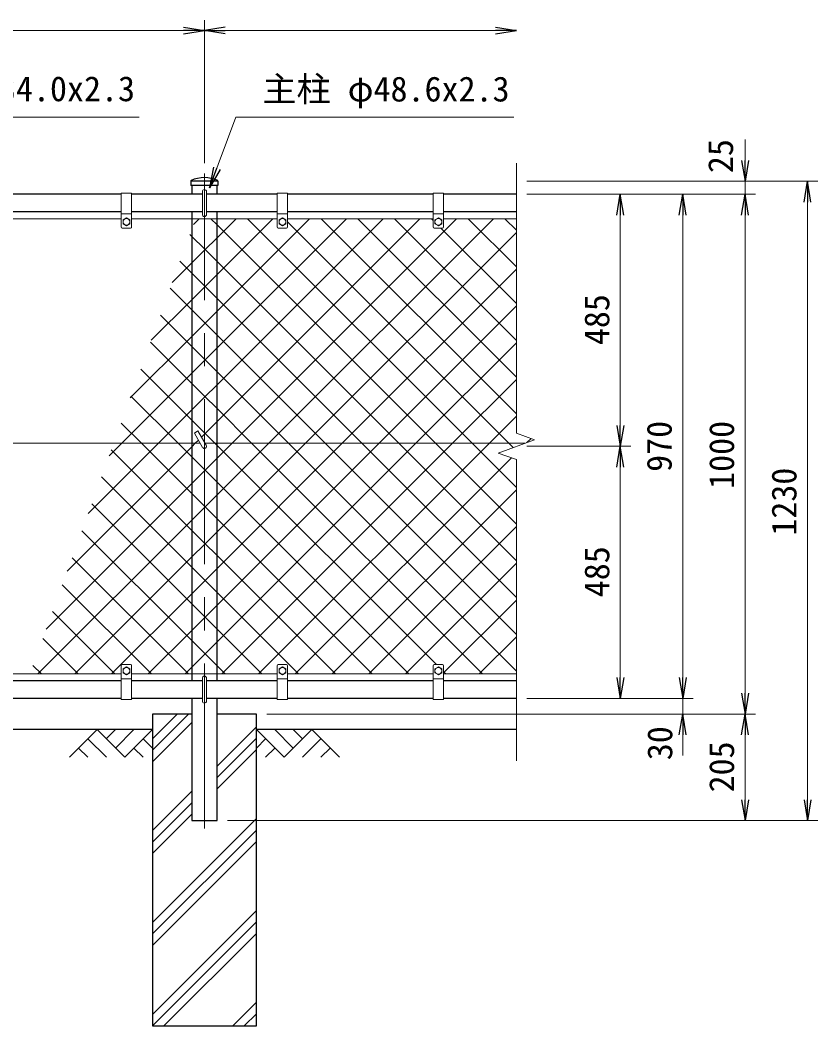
# Model space of a CAD drawing. Units: millimetres, scale not verified. Extents: x -4200 to 4200, y -2970 to 2970.
# Drawn here: x -1939 to -405, y -1140 to 795 of the extents above; entities that cross this region are included whole.
import ezdxf
from ezdxf.enums import TextEntityAlignment as Align

# ---------------------------------------------------------------- set-up
doc = ezdxf.new("R2010")
doc.units = ezdxf.units.MM
doc.header["$LTSCALE"] = 10
doc.linetypes.add('USER1', pattern=[50.8, 31.75, -6.35, 6.35, -6.35])
for name, color, linetype, lineweight in [('0-0_D-STR1', 1, 'Continuous', 25), ('0-1_D-DCR-HCH', 7, 'Continuous', 13), ('0-2_D-STR3', 3, 'Continuous', 13), ('0-3_D-STR2', 7, 'Continuous', 13), ('0-4_D-BMK', 2, 'USER1', 13), ('0-5_D-STR-DIM', 7, 'Continuous', 13), ('0-8_D-STR4', 7, 'Continuous', 25), ('0-9_D-BGD', 7, 'Continuous', 25), ('0-A_D-STR-TXT', 7, 'Continuous', 13)]:
    doc.layers.add(name, color=color, linetype=linetype, lineweight=lineweight)
doc.layers.add('0-6_0', color=7, linetype='Continuous')
doc.styles.add('ＭＳ ゴシック', font='')
doc.styles.get('ＭＳ ゴシック').set_extended_font_data('MS Gothic')

# ---------------------------------------------------------------- blocks, each defined once
blk = doc.blocks.new('_Open')
at = {"layer": '0-6_0'}
blk.add_line((-10, 1.667), (0, 0), dxfattribs=at)
blk.add_lwpolyline([(-10, -1.667), (0, 0), (-10, 0)], dxfattribs=at)

msp = doc.modelspace()

# ---------------------------------------------------------------- linework, layer by layer
at = {"layer": '0-0_D-STR1'}
for p, q in [((-1610.75, 485.56), (-1610.75, 477.23)), ((-1558.55, 485.23), (-1610.75, 485.23)), ((-1558.55, 485.56), (-1558.55, 477.23)), ((-1558.55, 477.23), (-1610.75, 477.23)), ((-1608.95, 477.23), (-1608.95, 460.23)), ((-1560.35, 460.23), (-1560.35, 477.23)), ((-1744.65, 460.23), (-2024.65, 460.23)), ((-1588.65, 460.23), (-1724.65, 460.23)), ((-1444.65, 460.23), (-1580.65, 460.23)), ((-1144.65, 460.23), (-1424.65, 460.23)), ((-984.65, 460.23), (-1124.65, 460.23)), ((-1744.65, 426.23), (-2024.65, 426.23)), ((-1588.65, 426.23), (-1724.65, 426.23)), ((-1608.95, 426.23), (-1608.95, -475.77)), ((-1444.65, 426.23), (-1580.65, 426.23)), ((-1560.35, -475.77), (-1560.35, 426.23)), ((-1144.65, 426.23), (-1424.65, 426.23)), ((-984.65, 426.23), (-1124.65, 426.23)), ((-1744.65, -475.77), (-2024.65, -475.77)), ((-1588.65, -475.77), (-1724.65, -475.77)), ((-1444.65, -475.77), (-1580.65, -475.77)), ((-1144.65, -475.77), (-1424.65, -475.77)), ((-984.65, -475.77), (-1124.65, -475.77)), ((-1744.65, -509.77), (-2024.65, -509.77)), ((-1588.65, -509.77), (-1724.65, -509.77)), ((-1444.65, -509.77), (-1580.65, -509.77)), ((-1144.65, -509.77), (-1424.65, -509.77)), ((-984.65, -509.77), (-1124.65, -509.77))]:
    msp.add_line(p, q, dxfattribs=at)
msp.add_lwpolyline([(-1608.95, -509.77), (-1608.95, -744.77), (-1560.35, -744.77), (-1560.35, -509.77)], dxfattribs=at)
for centre, radius, start, end in [((-1609.75, 485.56), 1, 122.29827, 180), ((-1584.65, 432.89), 59.34, 64.40505, 115.59495), ((-1559.55, 485.56), 1, 0, 57.70173)]:
    msp.add_arc(centre, radius, start, end, dxfattribs=at)
at = {"layer": '0-1_D-DCR-HCH'}
for p, q in [((-1684.65, -609.43), (-1615, -539.77)), ((-1684.65, -587.33), (-1637.1, -539.77)), ((-1684.65, -631.52), (-1608.95, -555.82)), ((-1791.08, -569.77), (-1844.29, -622.99)), ((-1791.08, -569.77), (-1737.87, -622.99)), ((-1773.34, -587.51), (-1755.6, -569.77)), ((-1755.6, -605.25), (-1720.13, -569.77)), ((-1737.87, -622.99), (-1684.65, -569.77)), ((-1560.35, -639.81), (-1484.65, -564.11)), ((-1431.44, -622.99), (-1484.65, -569.77)), ((-1413.7, -605.25), (-1449.18, -569.77)), ((-1378.23, -569.77), (-1431.44, -622.99)), ((-1395.87, -587.6), (-1413.7, -569.77)), ((-1378.23, -569.77), (-1325.02, -622.99)), ((-1808.82, -587.51), (-1773.18, -622.99)), ((-1702.39, -587.51), (-1684.65, -605.17)), ((-1560.35, -661.9), (-1484.65, -586.2)), ((-1466.92, -587.51), (-1484.65, -605.17)), ((-1360.49, -587.51), (-1396.13, -622.99)), ((-1826.55, -605.25), (-1808.73, -622.99)), ((-1720.13, -605.25), (-1702.31, -622.99)), ((-1560.35, -684), (-1484.65, -608.3)), ((-1449.18, -605.25), (-1467, -622.99)), ((-1342.76, -605.25), (-1360.57, -622.99)), ((-1684.65, -764.11), (-1608.95, -688.41)), ((-1684.65, -786.2), (-1608.95, -710.5)), ((-1684.65, -808.3), (-1608.95, -732.6)), ((-1684.65, -940.88), (-1484.65, -740.88)), ((-1684.65, -962.98), (-1484.65, -762.98)), ((-1684.65, -985.08), (-1484.65, -785.08)), ((-1684.65, -1117.66), (-1484.65, -917.66)), ((-1684.65, -1139.76), (-1484.65, -939.76)), ((-1662.57, -1139.77), (-1484.65, -961.85)), ((-1529.99, -1139.77), (-1484.65, -1094.44)), ((-1507.89, -1139.77), (-1484.65, -1116.53)), ((-1485.8, -1139.77), (-1484.65, -1138.63))]:
    msp.add_line(p, q, dxfattribs=at)
at = {"layer": '0-2_D-STR3'}
for p, q in [((-1588.65, 421.23), (-1588.65, 465.23)), ((-1580.65, 421.23), (-1580.65, 465.23)), ((-1744.65, 462.23), (-1744.65, 397.23)), ((-1724.65, 462.23), (-1744.65, 462.23)), ((-1724.65, 462.23), (-1724.65, 397.23)), ((-1444.65, 462.23), (-1444.65, 397.23)), ((-1424.65, 462.23), (-1444.65, 462.23)), ((-1424.65, 462.23), (-1424.65, 397.23)), ((-1144.65, 462.23), (-1144.65, 397.23)), ((-1124.65, 462.23), (-1144.65, 462.23)), ((-1124.65, 462.23), (-1124.65, 397.23)), ((-2024.65, 413.23), (-1744.65, 413.23)), ((-1724.65, 422.23), (-1744.65, 422.23)), ((-1741.15, 410.97), (-1734.65, 414.73)), ((-1741.15, 410.97), (-1741.15, 403.48)), ((-1734.65, 414.73), (-1728.15, 410.97)), ((-1728.15, 410.97), (-1728.15, 403.48)), ((-1724.65, 413.23), (-1444.65, 413.23)), ((-1424.65, 422.23), (-1444.65, 422.23)), ((-1441.15, 410.97), (-1434.65, 414.73)), ((-1441.15, 410.97), (-1441.15, 403.48)), ((-1434.65, 414.73), (-1428.15, 410.97)), ((-1428.15, 410.97), (-1428.15, 403.48)), ((-1424.65, 413.23), (-1144.65, 413.23)), ((-1124.65, 422.23), (-1144.65, 422.23)), ((-1141.15, 410.97), (-1134.65, 414.73)), ((-1141.15, 410.97), (-1141.15, 403.48)), ((-1134.65, 414.73), (-1128.15, 410.97)), ((-1128.15, 410.97), (-1128.15, 403.48)), ((-1124.65, 413.23), (-984.65, 413.23)), ((-1726.65, 395.23), (-1742.65, 395.23)), ((-1426.65, 395.23), (-1442.65, 395.23)), ((-1126.65, 395.23), (-1142.65, 395.23)), ((-1604.05, 0.82), (-1597.12, 4.82)), ((-1604.05, 0.82), (-1588.12, -26.77)), ((-1597.12, 4.82), (-1581.19, -22.77)), ((-1592.74, -18.77), (-3383.5, -18.77)), ((-968.17, -18.77), (-1583.5, -18.77)), ((-1726.65, -444.77), (-1742.65, -444.77)), ((-1426.65, -444.77), (-1442.65, -444.77)), ((-1126.65, -444.77), (-1142.65, -444.77)), ((-2024.65, -462.77), (-1744.65, -462.77)), ((-1744.65, -511.77), (-1744.65, -446.77)), ((-1741.15, -460.52), (-1741.15, -453.03)), ((-1741.15, -460.52), (-1734.65, -464.27)), ((-1734.65, -464.27), (-1728.15, -460.52)), ((-1728.15, -460.52), (-1728.15, -453.03)), ((-1724.65, -511.77), (-1724.65, -446.77)), ((-1724.65, -462.77), (-1444.65, -462.77)), ((-1444.65, -511.77), (-1444.65, -446.77)), ((-1441.15, -460.52), (-1441.15, -453.03)), ((-1441.15, -460.52), (-1434.65, -464.27)), ((-1434.65, -464.27), (-1428.15, -460.52)), ((-1428.15, -460.52), (-1428.15, -453.03)), ((-1424.65, -511.77), (-1424.65, -446.77)), ((-1424.65, -462.77), (-1144.65, -462.77)), ((-1144.65, -511.77), (-1144.65, -446.77)), ((-1141.15, -460.52), (-1141.15, -453.03)), ((-1141.15, -460.52), (-1134.65, -464.27)), ((-1134.65, -464.27), (-1128.15, -460.52)), ((-1128.15, -460.52), (-1128.15, -453.03)), ((-1124.65, -511.77), (-1124.65, -446.77)), ((-1124.65, -462.77), (-984.65, -462.77)), ((-1724.65, -471.77), (-1744.65, -471.77)), ((-1588.65, -514.77), (-1588.65, -470.77)), ((-1580.65, -514.77), (-1580.65, -470.77)), ((-1424.65, -471.77), (-1444.65, -471.77)), ((-1124.65, -471.77), (-1144.65, -471.77)), ((-1724.65, -511.77), (-1744.65, -511.77)), ((-1424.65, -511.77), (-1444.65, -511.77)), ((-1124.65, -511.77), (-1144.65, -511.77))]:
    msp.add_line(p, q, dxfattribs=at)
for points in [[(-1741.15, 403.48), (-1734.65, 399.73), (-1728.15, 403.48)], [(-1441.15, 403.48), (-1434.65, 399.73), (-1428.15, 403.48)], [(-1141.15, 403.48), (-1134.65, 399.73), (-1128.15, 403.48)], [(-1741.15, -453.03), (-1734.65, -449.27), (-1728.15, -453.03)], [(-1441.15, -453.03), (-1434.65, -449.27), (-1428.15, -453.03)], [(-1141.15, -453.03), (-1134.65, -449.27), (-1128.15, -453.03)]]:
    msp.add_lwpolyline(points, dxfattribs=at)
for centre in [(-1734.65, 407.23), (-1434.65, 407.23), (-1134.65, 407.23), (-1734.65, -456.77), (-1434.65, -456.77), (-1134.65, -456.77)]:
    msp.add_circle(centre, 6.49, dxfattribs=at)
for centre, radius, start, end in [((-1584.65, 465.23), 4, 0, 180), ((-1584.65, 421.23), 4, 180, 0), ((-1742.65, 397.23), 2, 180, 270), ((-1726.65, 397.23), 2, 270, 0), ((-1442.65, 397.23), 2, 180, 270), ((-1426.65, 397.23), 2, 270, 0), ((-1142.65, 397.23), 2, 180, 270), ((-1126.65, 397.23), 2, 270, 0), ((-1584.65, -24.77), 4, 210, 30), ((-1742.65, -446.77), 2, 90, 180), ((-1726.65, -446.77), 2, 0, 90), ((-1442.65, -446.77), 2, 90, 180), ((-1426.65, -446.77), 2, 0, 90), ((-1142.65, -446.77), 2, 90, 180), ((-1126.65, -446.77), 2, 0, 90), ((-1584.65, -470.77), 4, 0, 180), ((-1584.65, -514.77), 4, 180, 0)]:
    msp.add_arc(centre, radius, start, end, dxfattribs=at)
at = {"layer": '0-3_D-STR2'}
for p, q in [((-1605.92, 401.81), (-1594.5, 413.23)), ((-1560.35, 376.66), (-1523.79, 413.23)), ((-1560.35, 305.95), (-1453.08, 413.23)), ((-1560.35, 164.53), (-1311.65, 413.23)), ((-1560.35, 93.82), (-1240.94, 413.23)), ((-984.65, 37.74), (-1360.14, 413.23)), ((-984.65, 108.45), (-1289.43, 413.23)), ((-984.65, 179.16), (-1218.72, 413.23)), ((-1144.65, 409.87), (-1148.01, 413.23)), ((-984.65, 320.58), (-1077.3, 413.23)), ((-984.65, 391.29), (-1006.59, 413.23)), ((-984.65, 249.87), (-1130.01, 395.23)), ((-1608.95, 379.2), (-1612.76, 383)), ((-1584.65, 354.9), (-1608.95, 379.2)), ((-1584.65, 352.36), (-1560.35, 376.66)), ((-1390.1, -18.77), (-984.65, 386.67)), ((-1608.95, 328.06), (-1584.65, 352.36)), ((-1560.35, 330.6), (-1584.65, 354.9)), ((-1608.95, 308.49), (-1631.63, 331.16)), ((-1210.98, -18.77), (-1560.35, 330.6)), ((-1646.38, 290.63), (-1608.95, 328.06)), ((-1319.39, -18.77), (-984.65, 315.96)), ((-1584.65, 284.19), (-1608.95, 308.49)), ((-1584.65, 281.65), (-1560.35, 305.95)), ((-1608.95, 237.78), (-1650.5, 279.32)), ((-1608.95, 257.35), (-1584.65, 281.65)), ((-1560.35, 259.89), (-1584.65, 284.19)), ((-1686.85, 179.46), (-1608.95, 257.35)), ((-1281.69, -18.77), (-1560.35, 259.89)), ((-1584.65, 213.48), (-1608.95, 237.78)), ((-1248.68, -18.77), (-984.65, 245.25)), ((-1608.95, 167.07), (-1669.37, 227.48)), ((-1560.35, 189.18), (-1584.65, 213.48)), ((-1352.4, -18.77), (-1560.35, 189.18)), ((-1177.97, -18.77), (-984.65, 174.54)), ((-1584.65, 142.77), (-1608.95, 167.07)), ((-1584.65, 140.23), (-1560.35, 164.53)), ((-1608.95, 115.93), (-1584.65, 140.23)), ((-1560.35, 118.47), (-1584.65, 142.77)), ((-1423.11, -18.77), (-1560.35, 118.47)), ((-1743.65, -18.77), (-1608.95, 115.93)), ((-1107.26, -18.77), (-984.65, 103.83)), ((-1584.65, 69.52), (-1560.35, 93.82)), ((-1635.25, -18.77), (-1725.97, 71.95)), ((-1608.95, 45.22), (-1584.65, 69.52)), ((-1672.94, -18.77), (-1608.95, 45.22)), ((-1705.96, -18.77), (-1744.84, 20.11)), ((-1036.55, -18.77), (-984.65, 33.12)), ((-1808.24, -154.07), (-1672.94, -18.77)), ((-1767.78, -42.89), (-1743.65, -18.77)), ((-1608.95, -115.78), (-1705.96, -18.77)), ((-1608.95, -45.07), (-1635.25, -18.77)), ((-1560.35, -189.03), (-1390.1, -18.77)), ((-1560.35, -259.74), (-1319.39, -18.77)), ((-1560.35, -330.45), (-1248.68, -18.77)), ((-1560.35, -401.16), (-1177.97, -18.77)), ((-1551.26, -462.77), (-1107.26, -18.77)), ((-1480.55, -462.77), (-1036.55, -18.77)), ((-984.65, -457.23), (-1423.11, -18.77)), ((-984.65, -386.52), (-1352.4, -18.77)), ((-984.65, -315.81), (-1281.69, -18.77)), ((-984.65, -245.1), (-1210.98, -18.77)), ((-964.5, -17.44), (-956.45, -9.39)), ((-1608.95, -186.49), (-1763.71, -31.73)), ((-1584.65, -69.37), (-1608.95, -45.07)), ((-1409.84, -462.77), (-994.06, -47)), ((-1560.35, -93.67), (-1584.65, -69.37)), ((-1608.95, -257.2), (-1782.58, -83.57)), ((-1191.25, -462.77), (-1560.35, -93.67)), ((-1584.65, -140.08), (-1608.95, -115.78)), ((-1339.13, -462.77), (-984.65, -108.3)), ((-1608.95, -327.91), (-1801.45, -135.41)), ((-1560.35, -164.38), (-1584.65, -140.08)), ((-1261.96, -462.77), (-1560.35, -164.38)), ((-1608.95, -398.62), (-1820.32, -187.26)), ((-1584.65, -210.79), (-1608.95, -186.49)), ((-1584.65, -213.33), (-1560.35, -189.03)), ((-1268.42, -462.77), (-984.65, -179.01)), ((-1560.35, -235.09), (-1584.65, -210.79)), ((-1608.95, -237.63), (-1584.65, -213.33)), ((-1615.51, -462.77), (-1839.19, -239.1)), ((-1834.1, -462.77), (-1608.95, -237.63)), ((-1332.67, -462.77), (-1560.35, -235.09)), ((-1197.7, -462.77), (-984.65, -249.72)), ((-1584.65, -281.5), (-1608.95, -257.2)), ((-1584.65, -284.04), (-1560.35, -259.74)), ((-1608.95, -308.34), (-1584.65, -284.04)), ((-1560.35, -305.8), (-1584.65, -281.5)), ((-1686.22, -462.77), (-1858.06, -290.94)), ((-1763.39, -462.77), (-1608.95, -308.34)), ((-1403.38, -462.77), (-1560.35, -305.8)), ((-1584.65, -352.21), (-1608.95, -327.91)), ((-1124.65, -460.43), (-984.65, -320.43)), ((-1756.93, -462.77), (-1876.92, -342.78)), ((-1584.65, -354.75), (-1560.35, -330.45)), ((-1608.95, -379.05), (-1584.65, -354.75)), ((-1560.35, -376.51), (-1584.65, -352.21)), ((-1692.68, -462.77), (-1608.95, -379.05)), ((-1474.09, -462.77), (-1560.35, -376.51)), ((-1827.64, -462.77), (-1895.79, -394.62)), ((-1584.65, -422.92), (-1608.95, -398.62)), ((-1584.65, -425.46), (-1560.35, -401.16)), ((-1056.28, -462.77), (-984.65, -391.14)), ((-1608.95, -449.76), (-1584.65, -425.46)), ((-1560.35, -447.22), (-1584.65, -422.92)), ((-1898.35, -462.77), (-1914.66, -446.46)), ((-1621.97, -462.77), (-1608.95, -449.76)), ((-1544.8, -462.77), (-1560.35, -447.22)), ((-1120.54, -462.77), (-1124.65, -458.66)), ((-985.57, -462.77), (-984.65, -461.85))]:
    msp.add_line(p, q, dxfattribs=at)
for points in [[(-1904.81, -462.77), (-1608.95, -166.92), (-1584.65, -142.62), (-1560.35, -118.32), (-1460.81, -18.77), (-1028.81, 413.23)], [(-1889.17, -376.42), (-1608.95, -96.21), (-1584.65, -71.91), (-1560.35, -47.61), (-1531.52, -18.77), (-1099.52, 413.23)], [(-1727.31, 68.28), (-1608.95, 186.64), (-1584.65, 210.94), (-1560.35, 235.24), (-1382.37, 413.23)], [(-1590.36, -6.9), (-1584.65, -1.19), (-1560.35, 23.11), (-1170.23, 413.23)], [(-984.65, -174.39), (-1140.27, -18.77), (-1560.35, 401.31), (-1572.27, 413.23)], [(-984.65, -103.68), (-1069.56, -18.77), (-1501.56, 413.23)], [(-990.66, -26.96), (-998.85, -18.77), (-1424.65, 407.03)], [(-1049.83, -462.77), (-1493.83, -18.77), (-1560.35, 47.76), (-1584.65, 72.06), (-1608.95, 96.36), (-1688.24, 175.64)], [(-1138.54, -444.77), (-1560.35, -22.96), (-1564.54, -18.77), (-1584.65, 1.34), (-1608.95, 25.64), (-1707.11, 123.8)], [(-1848.7, -265.24), (-1608.95, -25.49), (-1602.23, -18.77), (-1596.21, -12.75)]]:
    msp.add_lwpolyline(points, dxfattribs=at)
at = {"layer": '0-4_D-BMK'}
msp.add_line((-1584.65, -759.77), (-1584.65, 500.23), dxfattribs=at)
at = {"layer": '0-5_D-STR-DIM'}
for p, q in [((-1584.65, 520.23), (-1584.65, 795.23)), ((-1584.65, 520.23), (-1584.65, 795.23)), ((-3344.65, 775.23), (-1624.65, 775.23)), ((-1544.65, 775.23), (-1024.65, 775.23)), ((-544.65, 525.23), (-544.65, 565.23)), ((-984.65, 520.23), (-984.65, 0.88)), ((-964.65, 485.23), (-404.65, 485.23)), ((-964.65, 485.23), (-524.65, 485.23)), ((-544.65, 460.23), (-544.65, 485.23)), ((-964.65, 460.23), (-644.65, 460.23)), ((-964.65, 460.23), (-524.65, 460.23)), ((-964.65, 460.23), (-524.65, 460.23)), ((-964.65, 460.23), (-764.65, 460.23)), ((-424.65, 445.23), (-424.65, -704.77)), ((-784.65, 15.23), (-784.65, 420.23)), ((-664.65, 420.23), (-664.65, -469.77)), ((-544.65, -499.77), (-544.65, 420.23)), ((-544.65, 420.23), (-544.65, 380.23)), ((-949.42, -11.95), (-984.65, 0.88)), ((-1019.89, -37.6), (-949.42, -11.95)), ((-984.65, -50.42), (-1019.89, -37.6)), ((-964.65, -24.77), (-764.65, -24.77)), ((-964.65, -24.77), (-764.65, -24.77)), ((-984.65, -50.42), (-984.65, -629.77)), ((-784.65, -469.77), (-784.65, -64.77)), ((-664.65, -469.77), (-664.65, -429.77)), ((-964.65, -509.77), (-644.65, -509.77)), ((-964.65, -509.77), (-644.65, -509.77)), ((-964.65, -509.77), (-764.65, -509.77)), ((-664.65, -509.77), (-664.65, -539.77)), ((-1464.65, -539.77), (-644.65, -539.77)), ((-1464.65, -539.77), (-524.65, -539.77)), ((-1464.65, -539.77), (-524.65, -539.77)), ((-664.65, -579.77), (-664.65, -619.77)), ((-544.65, -579.77), (-544.65, -704.77)), ((-1540.35, -744.77), (-404.65, -744.77)), ((-1330.35, -744.77), (-524.65, -744.77))]:
    msp.add_line(p, q, dxfattribs=at)
at = {"layer": '0-8_D-STR4'}
msp.add_line((-1484.65, -539.77), (-1560.35, -539.77), dxfattribs=at)
msp.add_lwpolyline([(-1608.95, -539.77), (-1684.65, -539.77), (-1684.65, -1139.77), (-1484.65, -1139.77), (-1484.65, -539.77)], dxfattribs=at)
at = {"layer": '0-9_D-BGD'}
for p, q in [((-1684.65, -569.77), (-3284.65, -569.77)), ((-984.65, -569.77), (-1484.65, -569.77))]:
    msp.add_line(p, q, dxfattribs=at)
at = {"layer": '0-A_D-STR-TXT'}
for points in [[(-1709.99, 608.48), (-2245.94, 608.48), (-2294.03, 462.13)], [(-989.26, 608.23), (-1523.94, 608.23), (-1573.97, 474.67)]]:
    msp.add_lwpolyline(points, dxfattribs=at)

# ---------------------------------------------------------------- block references
at = {"layer": '0-5_D-STR-DIM', "xscale": 4, "yscale": 4}
for p in [(-1584.65, 775.23), (-984.65, 775.23)]:
    msp.add_blockref('_Open', p, dxfattribs=at)
for p, rotation in [((-1584.65, 775.23), 180), ((-544.65, 485.23), 270), ((-424.65, 485.23), 90), ((-784.65, 460.23), 90), ((-664.65, 460.23), 90), ((-544.65, 460.23), 90), ((-544.65, 460.23), 90), ((-784.65, -24.77), 270), ((-784.65, -24.77), 90), ((-784.65, -509.77), 270), ((-664.65, -509.77), 270), ((-664.65, -509.77), 270), ((-544.65, -539.77), 270), ((-664.65, -539.77), 90), ((-544.65, -539.77), 90), ((-544.65, -744.77), 270), ((-424.65, -744.77), 270)]:
    msp.add_blockref('_Open', p, dxfattribs=dict(at, rotation=rotation))
at = {"layer": '0-A_D-STR-TXT', "xscale": 4, "yscale": 4, "rotation": 249.46512}
msp.add_blockref('_Open', (-1574.67, 472.8), dxfattribs=at)

# ---------------------------------------------------------------- texts
at = {"layer": '0-5_D-STR-DIM', "style": 'ＭＳ ゴシック'}
for s, p in [('25', (-553.38, 500.87)), ('485', (-791.4, 169.88)), ('970', (-671.4, -73.9)), ('1000', (-551.4, -106.67)), ('1230', (-431.4, -196.67)), ('485', (-791.4, -315.12)), ('30', (-670.26, -628.66)), ('205', (-551.4, -690.62))]:
    msp.add_text(s, height=48.09, rotation=90, dxfattribs=at).set_placement(p, align=Align.BOTTOM_LEFT)
at = {"layer": '0-A_D-STR-TXT', "style": 'ＭＳ ゴシック'}
for s, p in [('胴縁 φ34.0x2.3', (-2193.49, 624.75)), ('主柱 φ48.6x2.3', (-1473.02, 624.24))]:
    msp.add_text(s, height=48.09, dxfattribs=at).set_placement(p, align=Align.BOTTOM_LEFT)

doc.saveas('drawing.dxf')
